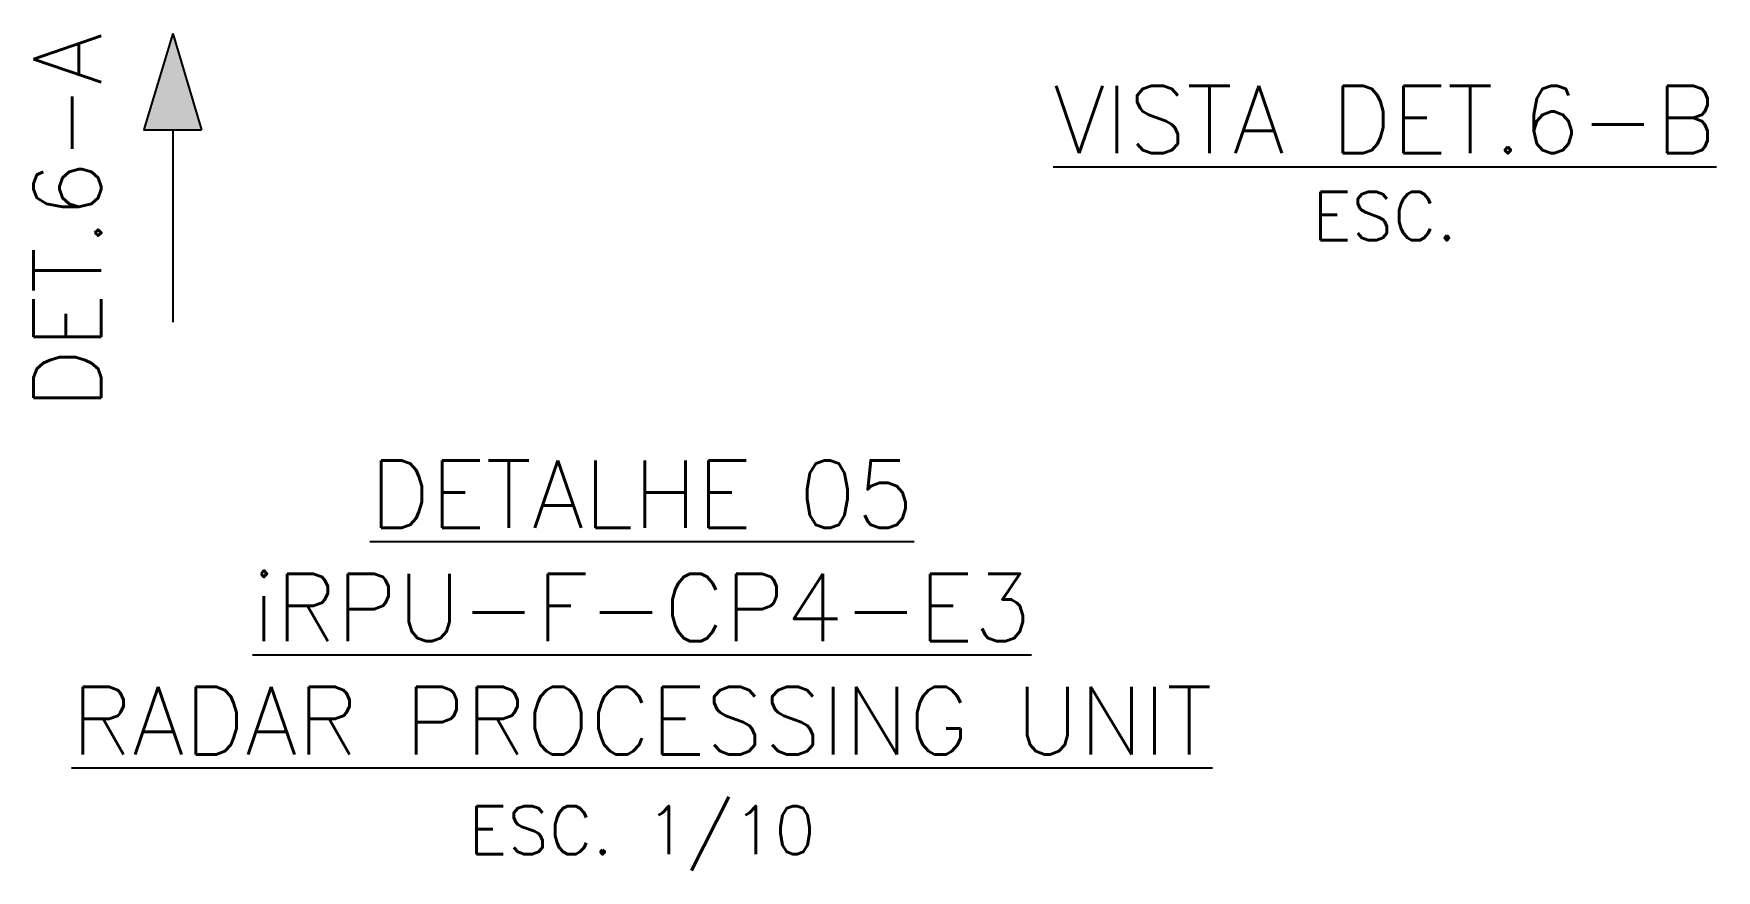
# Model space of a CAD drawing. Header units: millimetres. Extents: x 0 to 8410, y 0 to 5940.
# Drawn here: x 3829 to 4701, y 3439 to 3872 of the extents above; entities that cross this region are included whole.
import ezdxf
from ezdxf.enums import TextEntityAlignment as Align

# ---------------------------------------------------------------- set-up
doc = ezdxf.new("R2010")
doc.units = ezdxf.units.MM
doc.header["$LTSCALE"] = 5
for name, color, linetype in [('ER100', 3, 'Continuous'), ('ER140', 4, 'Continuous'), ('GSB', 7, 'Continuous')]:
    doc.layers.add(name, color=color, linetype=linetype)
doc.styles.add('R100', font='simplex.shx', dxfattribs={"height": 2.5})
doc.styles.add('R140', font='simplex.shx', dxfattribs={"height": 3.5})
doc.styles.add('R80', font='simplex.shx', dxfattribs={"height": 2})

# ---------------------------------------------------------------- blocks, each defined once
blk = doc.blocks.new('VISTA_V')
at = {"layer": 'GSB'}
blk.add_hatch(color=2, dxfattribs=at).paths.add_polyline_path([(1.483, -5.017), (-0.011, -0.036), (-1.505, -5.017)])
at = {"layer": 'GSB', "color": 1}
for p, q in [((-0.011, -0.036), (-1.5, -5)), ((-0.011, -0.036), (1.483, -5.017)), ((-1.517, -5.017), (1.483, -5.017)), ((0, -5), (0, -14.991))]:
    blk.add_line(p, q, dxfattribs=at)
at = {"layer": 'GSB', "color": 4, "style": 'R140'}
blk.add_attdef('A', text='', height=3.5, dxfattribs=at).set_placement((-4.922, -4.648), align=Align.MIDDLE)
blk = doc.blocks.new('CORTE')
at = {"layer": 'GSB', "color": 4, "style": 'R140'}
blk.add_attdef('%%UCORTE', text='', height=3.5, dxfattribs=at).set_placement((-0.253, 2.38), align=Align.MIDDLE_CENTER)
at = {"layer": 'GSB', "color": 3, "style": 'R100'}
blk.add_attdef('ESC.', text='', height=2.5, dxfattribs=at).set_placement((-0.253, -2.62), align=Align.MIDDLE_CENTER)

msp = doc.modelspace()

# ---------------------------------------------------------------- block references
at = {"layer": 'GSB'}
ref = msp.add_blockref('VISTA_V', (3901.13, 3872.66), dxfattribs=dict(at, xscale=10, yscale=10, zscale=10))
ref.add_attrib('A', 'DET.6-A', dxfattribs={"color": 4, "height": 35, "rotation": 90, "style": 'R140'}).set_placement((3846.5, 3775.15), align=Align.MIDDLE)
at = {"layer": 'GSB', "xscale": 10, "yscale": 10, "zscale": 10}
msp.add_blockref('CORTE', (4531.32, 3803.99), dxfattribs=at).add_auto_attribs({'%%UCORTE': '%%UVISTA DET.6-B', 'ESC.': 'ESC.'})

# ---------------------------------------------------------------- texts
at = {"layer": 'ER100', "style": 'R80'}
msp.add_text('ESC. 1/10', height=25, dxfattribs=at).set_placement((4144.05, 3459.6), align=Align.MIDDLE_CENTER)
at = {"layer": 'ER140', "style": 'R80'}
for s, p in [('%%UDETALHE 05', (4144.05, 3633.71)), ('%%UiRPU-F-CP4-E3', (4144.05, 3574.96)), ('%%URADAR PROCESSING UNIT', (4144.05, 3516.37))]:
    msp.add_text(s, height=35, dxfattribs=at).set_placement(p, align=Align.MIDDLE_CENTER)

doc.saveas('drawing.dxf')
